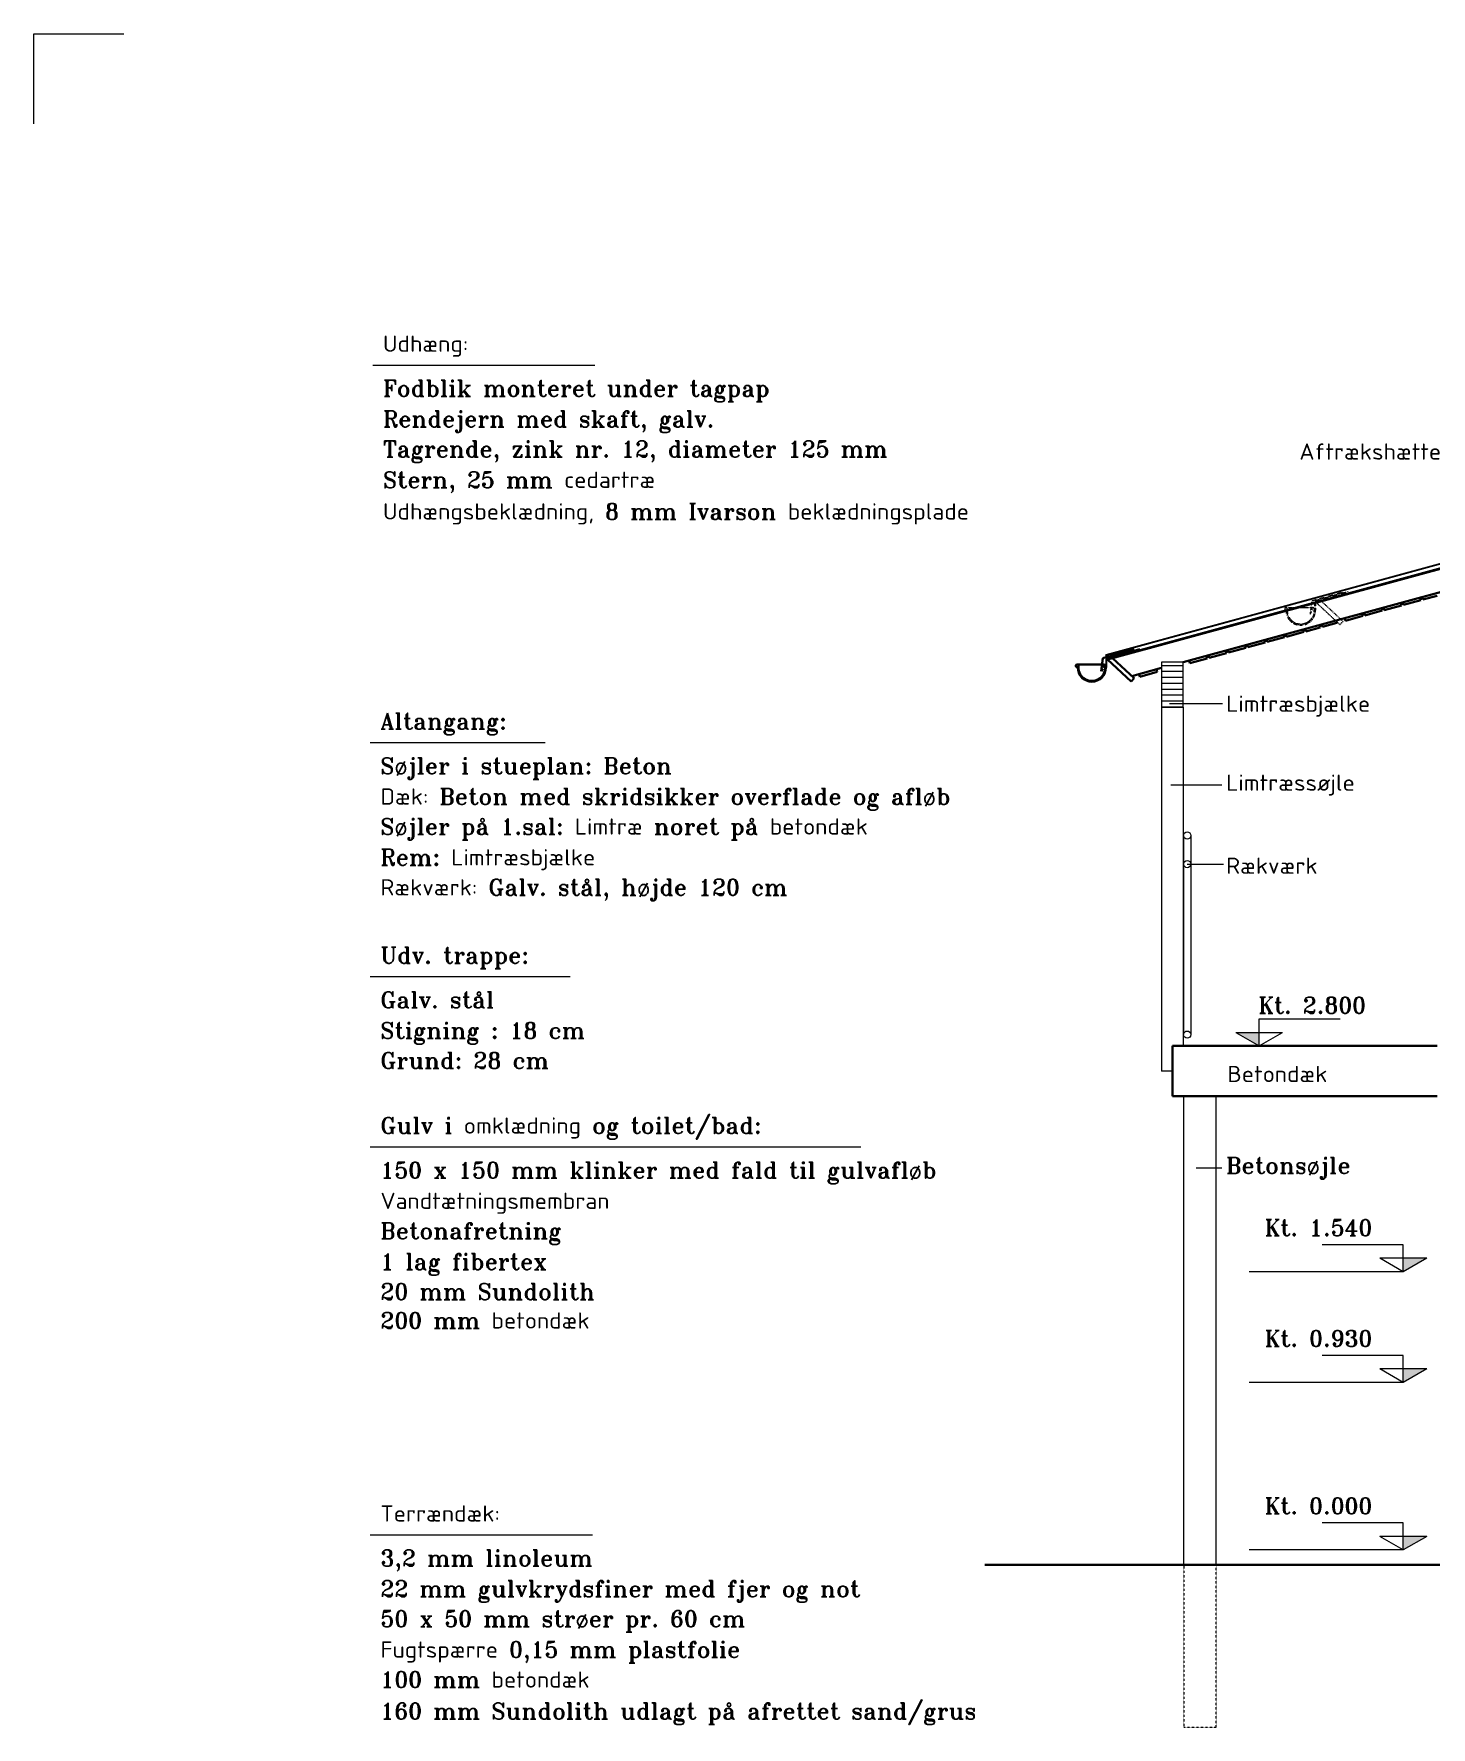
# Model space of a CAD drawing. Header units: millimetres. Extents: x -17350 to 3652, y -2474 to 12378.
# Drawn here: x -17348 to -9587, y 2971 to 12378 of the extents above; entities that cross this region are included whole.
import ezdxf

# ---------------------------------------------------------------- set-up
doc = ezdxf.new("R2010")
doc.units = ezdxf.units.MM
doc.linetypes.add('DASHED_1', pattern=[2, 1, -1])
doc.linetypes.add('HIDDEN', pattern=[0.375, 0.25, -0.125])
doc.layers.get('0').update_dxf_attribs({"lineweight": 9})
for name, color, linetype, lineweight in [('DIM', 7, 'Continuous', 9), ('HATCH', 8, 'Continuous', 9), ('KONTUR', 221, 'Continuous', 18), ('KOTE', 4, 'Continuous', 9), ('LOFT', 4, 'Continuous', 18), ('SKJULT_KONTUR', 5, 'HIDDEN', 9), ('SNIT', 2, 'Continuous', 35), ('TAG', 1, 'Continuous', 35), ('TEKST', 4, 'Continuous', 9)]:
    doc.layers.add(name, color=color, linetype=linetype, lineweight=lineweight)
doc.styles.add('ROMANT', font='romant.shx')

# ---------------------------------------------------------------- blocks, each defined once
blk = doc.blocks.new('_SNITT1')
for p, q in [((0, 0), (15, 0)), ((0, -5), (0, 0)), ((-4.33, -2.5), (4.33, -2.5)), ((-4.33, -2.5), (0, -5)), ((0, -5), (4.33, -2.5))]:
    blk.add_line(p, q)
for points in [[(-4.33, -2.5), (0, -5), (0, -2.5)], [(-4.33, -2.5), (0, -5), (-4.33, -2.5)]]:
    blk.add_solid(points)
blk = doc.blocks.new('_30X42')
at = {"color": 1}
for p, q in [((0, 297), (10, 297)), ((0, 287), (0, 297))]:
    blk.add_line(p, q, dxfattribs=at)

msp = doc.modelspace()

# ---------------------------------------------------------------- linework, layer by layer
at = {"layer": 'DIM'}
for p, q in [((-9742.1, 5500.6), (-10597.6, 5500.6)), ((-9742.1, 4885.3), (-10597.6, 4885.3)), ((-9742.1, 3955.3), (-10597.6, 3955.3))]:
    msp.add_line(p, q, dxfattribs=at)
at = {"layer": 'HATCH'}
for p, q in [((-10964.4, 8867.4), (-11084.4, 8867.4)), ((-10964.4, 8834.6), (-11084.4, 8834.6)), ((-10964.4, 8801.7), (-11084.4, 8801.7)), ((-10964.4, 8768.9), (-11084.4, 8768.9)), ((-10964.4, 8736), (-11084.4, 8736)), ((-10964.4, 8703.2), (-11084.4, 8703.2)), ((-10964.4, 8670.3), (-11084.4, 8670.3)), ((-10962.1, 7924), (-10962.1, 6817.9)), ((-10922.1, 7924), (-10922.1, 6817.9))]:
    msp.add_line(p, q, dxfattribs=at)
for centre in [(-10942.1, 7924), (-10942.1, 7765.2), (-10942.1, 6817.9)]:
    msp.add_circle(centre, 20, dxfattribs=at)
at = {"layer": 'KONTUR'}
for p, q in [((-11392, 8930.6), (-6229.4, 10338.5)), ((-11391, 8926.7), (-6229.4, 10334.4)), ((-11386, 8908.4), (-6229.4, 10314.7)), ((-11387.6, 8912.1), (-11205.8, 8963.8)), ((-11548.9, 8858.1), (-11553.9, 8858.1)), ((-11553.6, 8874.1), (-11403.9, 8874.1)), ((-11394.9, 8902.8), (-11394.9, 8858.1)), ((-11389.9, 8902.8), (-11389.9, 8858.1)), ((-10964.4, 8887.5), (-11084.4, 8887.5)), ((-11084.4, 8887.5), (-11084.4, 8637.5)), ((-10964.4, 8637.5), (-10964.4, 8887.5)), ((-11084.4, 8637.5), (-11084.4, 6615.3)), ((-10964.4, 8637.5), (-11084.4, 8637.5)), ((-10964.4, 8637.5), (-11084.4, 8637.5)), ((-11084.4, 8637.5), (-10964.4, 8637.5)), ((-10964.4, 8637.5), (-10964.4, 6755.3)), ((-11024.4, 6615.3), (-11084.4, 6615.3)), ((-10960.6, 3872.9), (-10960.6, 6475.3)), ((-10780.6, 3872.9), (-10780.6, 6475.3))]:
    msp.add_line(p, q, dxfattribs=at)
for centre, radius, start, end in [((-11471.9, 8858.1), 82, 180.02702, 0), ((-11471.9, 8858.1), 82, 180.02702, 0), ((-11471.9, 8858.1), 77, 180.02702, 0), ((-11471.9, 8858.1), 77, 180.02702, 0), ((-11384.5, 8902.1), 10.5, 109.05132, 176.0765), ((-11384.5, 8902.1), 10.5, 109.05132, 176.0765), ((-11383.9, 8902.8), 6, 109.9234, 180)]:
    msp.add_arc(centre, radius, start, end, dxfattribs=at)
at = {"layer": 'LOFT'}
msp.add_arc((-11383.9, 8902.8), 6, 109.9234, 180, dxfattribs=at)
at = {"layer": 'SKJULT_KONTUR', "linetype": 'DASHED_1'}
for p, q in [((-10250.3, 9226.4), (-10259.8, 9153)), ((-10250.5, 9224.6), (-10259.8, 9153)), ((-10077.6, 9275.4), (-10250.3, 9226.4)), ((-10234.9, 9219.1), (-10234.9, 9174.4)), ((-10224.4, 9218.9), (-10232, 9246.9)), ((-10229.9, 9219.1), (-10229.9, 9174.4)), ((-10227.6, 9228.5), (-10045.8, 9280.1)), ((-10197.2, 9226.3), (-10076.9, 9114)), ((-10388.9, 9174.4), (-10393.9, 9174.4)), ((-10388.9, 9174.4), (-10393.9, 9174.4)), ((-10393.6, 9190.4), (-10243.9, 9190.4)), ((-10386.9, 9174.4), (-10386.9, 9183.4)), ((-10386.9, 9174.4), (-10386.9, 9183.4)), ((-10259.8, 9153), (-10250.8, 9168.9)), ((-10259.8, 9153), (-10250.8, 9168.9)), ((-10236.9, 9183.4), (-10236.9, 9174.4)), ((-10236.9, 9183.4), (-10236.9, 9174.4)), ((-10225.3, 9218.3), (-10093.9, 9095.7)), ((-10093.9, 9095.7), (-10076.9, 9114)), ((-10960.6, 3872.9), (-10960.6, 2970.6)), ((-10780.6, 2970.6), (-10780.6, 3872.9)), ((-10960.6, 2970.6), (-10780.6, 2970.6))]:
    msp.add_line(p, q, dxfattribs=at)
at = {"layer": 'SKJULT_KONTUR'}
for p, q in [((-10393.6, 9190.4), (-10243.9, 9190.4)), ((-10114.5, 9119.3), (-10110.5, 9104.8))]:
    msp.add_line(p, q, dxfattribs=at)
at = {"layer": 'SKJULT_KONTUR', "linetype": 'DASHED_1'}
for centre, radius, start, end in [((-10224.5, 9218.4), 10.5, 109.05132, 176.0765), ((-10224.5, 9218.4), 10.5, 109.05132, 176.0765), ((-10223.9, 9219.1), 6, 109.9234, 180), ((-10223.9, 9219.1), 6, 109.9234, 180), ((-10393.9, 9183.4), 7, 0, 301.6217), ((-10393.9, 9183.4), 7, 0, 301.6217), ((-10311.9, 9174.4), 82, 180.02702, 0), ((-10311.9, 9174.4), 82, 180.02702, 0), ((-10311.9, 9174.4), 77, 180.02702, 0), ((-10311.9, 9174.4), 77, 180.02702, 0), ((-10311.9, 9174.4), 75, 179.97226, 0), ((-10311.9, 9174.4), 75, 179.97226, 0), ((-10243.9, 9183.4), 7, 0, 291.19537), ((-10243.9, 9183.4), 7, 0, 291.19537)]:
    msp.add_arc(centre, radius, start, end, dxfattribs=at)
at = {"layer": 'SNIT'}
for p, q in [((-11237.6, 8959), (-11410.3, 8910)), ((-11548.9, 8858.1), (-11553.9, 8858.1)), ((-11553.6, 8874.1), (-11403.9, 8874.1)), ((-11546.9, 8858.1), (-11546.9, 8867)), ((-11546.9, 8858.1), (-11546.9, 8867)), ((-11410.3, 8910), (-11419.8, 8836.6)), ((-11410.5, 8908.2), (-11419.8, 8836.6)), ((-11419.8, 8836.6), (-11410.8, 8852.6)), ((-11419.8, 8836.6), (-11410.8, 8852.6)), ((-11396.9, 8867.1), (-11396.9, 8858.1)), ((-11396.9, 8867.1), (-11396.9, 8858.1)), ((-11384.4, 8902.5), (-11392, 8930.6)), ((-11024.4, 6755.3), (-11024.4, 6475.3)), ((-9554.7, 6755.3), (-11024.4, 6755.3)), ((-9554.7, 6475.3), (-11024.4, 6475.3)), ((-12065.8, 3872.9), (-9524.4, 3872.9))]:
    msp.add_line(p, q, dxfattribs=at)
for centre, radius, start, end in [((-11553.9, 8867), 7, 0, 301.6217), ((-11553.9, 8867), 7, 0, 301.6217), ((-11471.9, 8858.1), 75, 179.97226, 0), ((-11471.9, 8858.1), 75, 179.97226, 0), ((-11403.9, 8867.1), 7, 0, 291.19537), ((-11403.9, 8867.1), 7, 0, 291.19537)]:
    msp.add_arc(centre, radius, start, end, dxfattribs=at)
at = {"layer": 'TAG'}
for p, q in [((-11384.4, 8902.5), (-6229.4, 10308.4)), ((-10964.4, 8887.5), (-9448.5, 9300.9)), ((-9745.3, 9220), (-9741.3, 9205.5)), ((-9741.3, 9205.5), (-9644.9, 9231.8)), ((-9648.8, 9246.3), (-9644.9, 9231.8)), ((-9638, 9249.2), (-9634, 9234.7)), ((-9634, 9234.7), (-9554.2, 9256.5)), ((-10067.2, 9132.1), (-10063.3, 9117.7)), ((-10063.3, 9117.7), (-9966.8, 9144)), ((-9970.8, 9158.5), (-9966.8, 9144)), ((-9959.9, 9161.4), (-9956, 9146.9)), ((-9956, 9146.9), (-9859.5, 9173.3)), ((-9863.4, 9187.7), (-9859.5, 9173.3)), ((-9852.6, 9190.7), (-9848.7, 9176.2)), ((-9848.7, 9176.2), (-9752.2, 9202.5)), ((-9756.1, 9217), (-9752.2, 9202.5)), ((-10405.2, 9040), (-10401.2, 9025.5)), ((-10394.3, 9042.9), (-10390.4, 9028.5)), ((-10390.4, 9028.5), (-10293.9, 9054.8)), ((-10297.8, 9069.3), (-10293.9, 9054.8)), ((-10287, 9072.2), (-10283.1, 9057.7)), ((-10283.1, 9057.7), (-10203.3, 9079.5)), ((-10207.2, 9094), (-10203.3, 9079.5)), ((-10194.3, 9097.5), (-10190.3, 9083)), ((-10190.3, 9083), (-10110.5, 9104.8)), ((-10819.7, 8911.4), (-10723.2, 8937.7)), ((-10727.1, 8952.2), (-10723.2, 8937.7)), ((-10716.3, 8955.1), (-10712.3, 8940.7)), ((-10712.3, 8940.7), (-10615.9, 8967)), ((-10619.8, 8981.5), (-10615.9, 8967)), ((-10609, 8984.4), (-10605, 8969.9)), ((-10605, 8969.9), (-10508.5, 8996.2)), ((-10512.5, 9010.7), (-10508.5, 8996.2)), ((-10501.6, 9013.7), (-10497.7, 8999.2)), ((-10497.7, 8999.2), (-10401.2, 9025.5)), ((-11385.3, 8902), (-11253.9, 8779.3)), ((-11356.6, 8910.1), (-11236.3, 8797.8)), ((-11249.2, 8809.8), (-11084.4, 8854.8)), ((-11249.2, 8809.8), (-11084.4, 8854.8)), ((-11112.7, 8847), (-11108.8, 8832.6)), ((-10930.9, 8896.6), (-10927, 8882.1)), ((-10927, 8882.1), (-10830.5, 8908.4)), ((-10834.5, 8922.9), (-10830.5, 8908.4)), ((-10823.6, 8925.9), (-10819.7, 8911.4)), ((-11253.9, 8779.3), (-11236.9, 8797.6)), ((-11209.2, 8820.7), (-11205.2, 8806.3)), ((-11205.2, 8806.3), (-11108.8, 8832.6))]:
    msp.add_line(p, q, dxfattribs=at)
at = {"layer": 'TEKST'}
for p, q in [((-15465.7, 10537.8), (-14231.7, 10537.8)), ((-10745.7, 8656), (-11040.6, 8656)), ((-15479.8, 8440.5), (-14508.9, 8440.5)), ((-10749.7, 8203.6), (-11033.1, 8203.6)), ((-10740.9, 7763.4), (-10942.5, 7763.4)), ((-15479.8, 7140.2), (-14368.9, 7140.2)), ((-15479.8, 6194.2), (-12754.3, 6194.2)), ((-10883.3, 6076.5), (-10892.9, 6076.5)), ((-10749.7, 6076.5), (-10883.3, 6076.5)), ((-15479.8, 4039), (-14245.8, 4039))]:
    msp.add_line(p, q, dxfattribs=at)

# ---------------------------------------------------------------- block references
at = {"layer": 'KOTE', "yscale": 30, "zscale": 30}
for p, xscale in [((-10542.3, 6905.3), 30), ((-9742.1, 5650.6), -30), ((-9742.1, 5035.3), -30), ((-9742.1, 4105.3), -30)]:
    msp.add_blockref('_SNITT1', p, dxfattribs=dict(at, xscale=xscale))
at = {"layer": 'TEKST', "xscale": 50, "yscale": 50, "zscale": 50}
msp.add_blockref('_30X42', (-17348.4, -2472.2), dxfattribs=at)

# ---------------------------------------------------------------- texts
at = {"layer": 'TEKST', "style": 'ROMANT'}
for s, p in [('Udhæng:', (-15409.4, 10611.3)), ('Fodblik monteret under tagpap', (-15409.4, 10363.4)), ('Rendejern med skaft, galv.', (-15409.4, 10193.1)), ('Tagrende, zink nr. 12, diameter 125 mm', (-15409.4, 10026.4)), ('Aftrækshætte', (-10319.4, 10012.3)), ('Stern, 25 mm cedartræ', (-15409.4, 9855.4)), ('Udhængsbeklædning, 8 mm Ivarson beklædningsplade', (-15409.4, 9679.5)), ('Limtræsbjælke', (-10725.8, 8611.3)), ('Altangang:', (-15423.5, 8514.1)), ('Søjler i stueplan: Beton', (-15423.5, 8266.1)), ('Dæk: Beton med skridsikker overflade og afløb', (-15423.5, 8095.8)), ('Limtræssøjle', (-10725.8, 8172.7)), ('Søjler på 1.sal: Limtræ noret på betondæk', (-15423.5, 7929.1)), ('Rem: Limtræsbjælke', (-15423.5, 7758.1)), ('Rækværk', (-10725.8, 7711.3)), ('Rækværk: Galv. stål, højde 120 cm', (-15423.5, 7591.3)), ('Udv. trappe:', (-15423.5, 7213.8)), ('Galv. stål', (-15423.5, 6965.9)), ('Kt. 2.800', (-10546.8, 6936)), ('Stigning : 18 cm', (-15423.5, 6795.6)), ('Grund: 28 cm', (-15423.5, 6628.9)), ('Betondæk', (-10719, 6554.2)), ('Gulv i omklædning og toilet/bad:', (-15423.5, 6267.8)), ('Betonsøjle', (-10725.8, 6045.6)), ('150 x 150 mm klinker med fald til gulvafløb', (-15423.5, 6019.9)), ('Vandtætningsmembran', (-15423.5, 5849.6)), ('Betonafretning', (-15423.5, 5682.8)), ('Kt. 1.540', (-10512, 5700)), ('1 lag fibertex', (-15423.5, 5511.8)), ('20 mm Sundolith', (-15423.5, 5345.1)), ('200 mm betondæk', (-15423.5, 5184.8)), ('Kt. 0.930', (-10512, 5084.7)), ('Kt. 0.000', (-10512, 4154.7)), ('Terrændæk:', (-15423.5, 4112.6)), ('3,2 mm linoleum', (-15423.5, 3864.7)), ('22 mm gulvkrydsfiner med fjer og not', (-15423.5, 3694.4)), ('50 x 50 mm strøer pr. 60 cm', (-15423.5, 3527.7)), ('Fugtspærre 0,15 mm plastfolie', (-15423.5, 3356.6)), ('100 mm betondæk', (-15423.5, 3189.9)), ('160 mm Sundolith udlagt på afrettet sand/grus', (-15423.5, 3014.9))]:
    msp.add_text(s, height=90, dxfattribs=at).set_placement(p)

doc.saveas('drawing.dxf')
